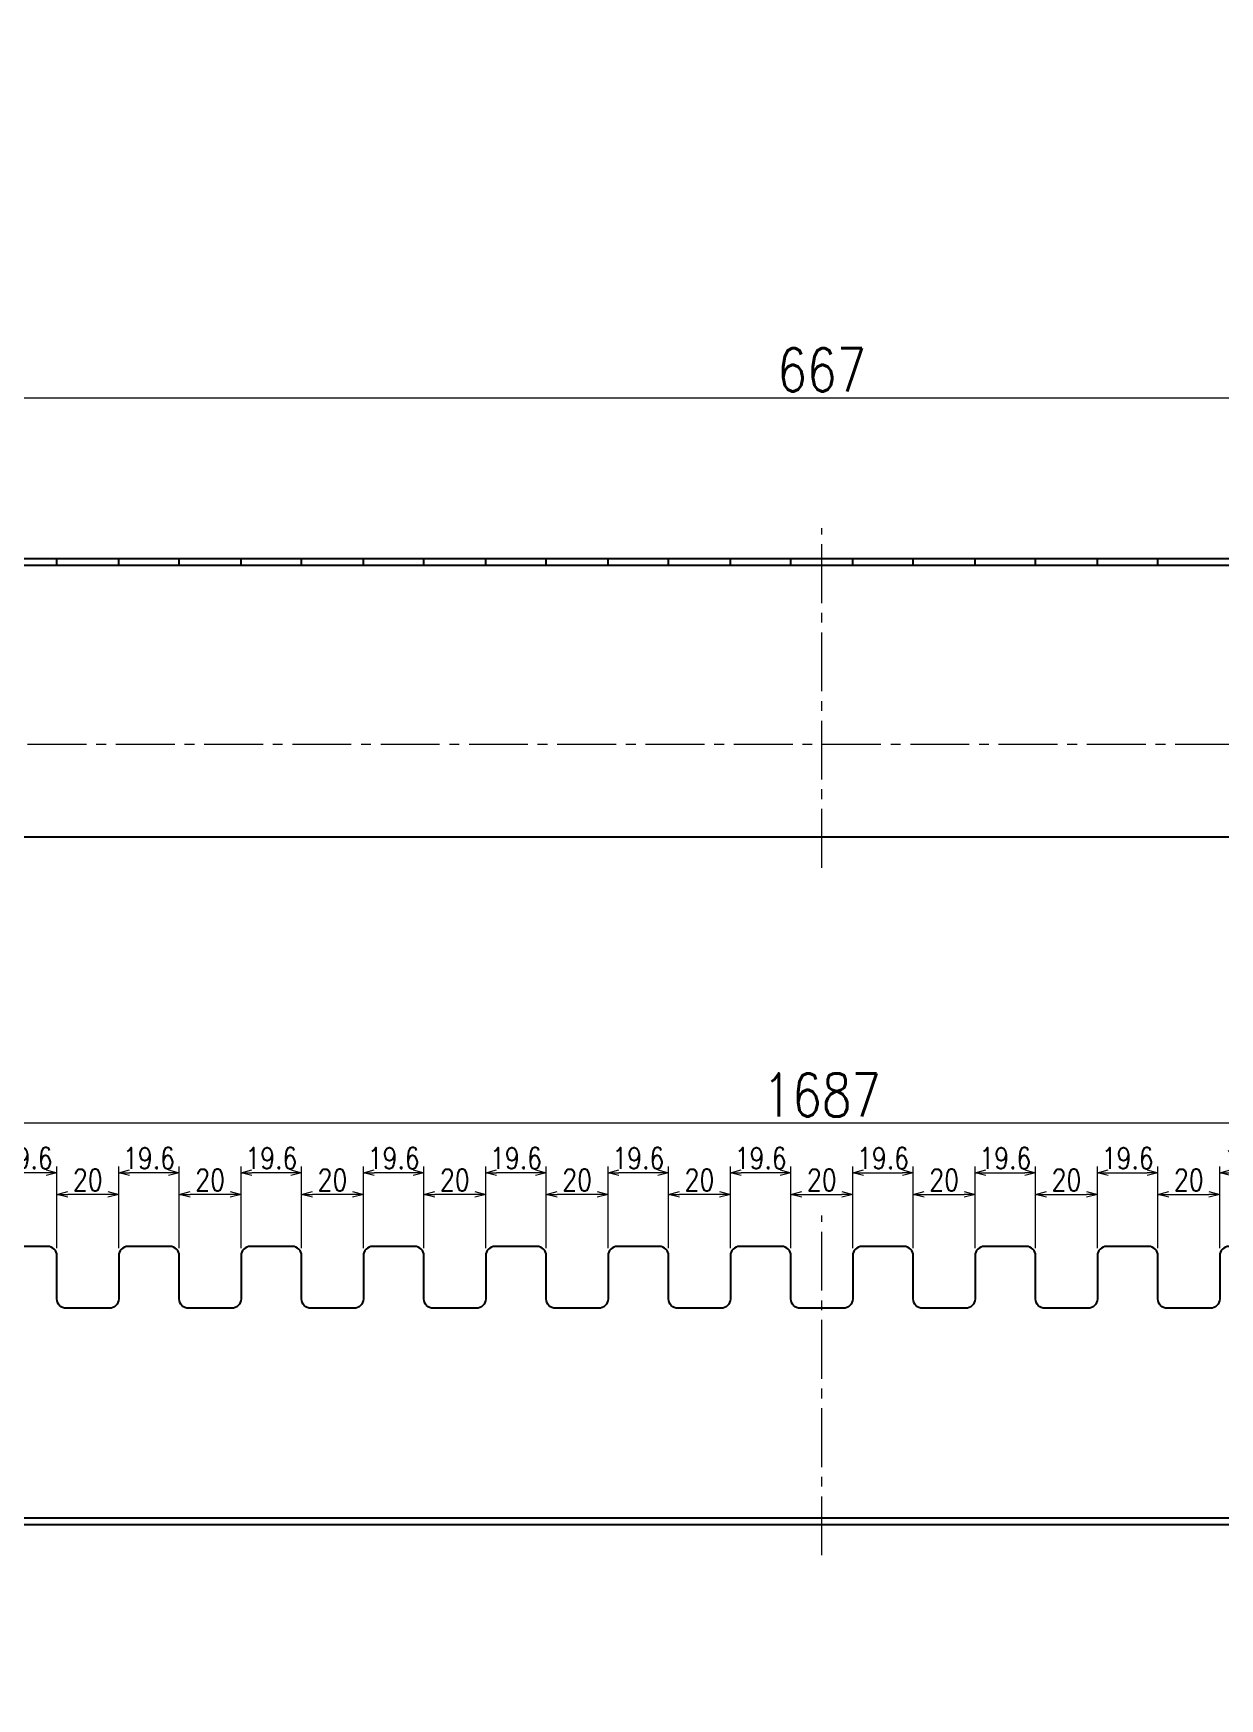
# Model space of a CAD drawing. Header units: millimetres. Extents: x 0 to 70370, y 0 to 11543.
# Drawn here: x 23263 to 23647, y 1950 to 2490 of the extents above; entities that cross this region are included whole.
import ezdxf
from ezdxf import colors
from ezdxf.entities.mleader import LeaderData, LeaderLine
from ezdxf.enums import TextEntityAlignment as Align
from ezdxf.math import Vec2, Vec3

# ---------------------------------------------------------------- set-up
doc = ezdxf.new("R2010")
doc.units = ezdxf.units.MM
doc.linetypes.add('CENTER2', pattern=[28.575, 19.05, -3.175, 3.175, -3.175])
for name, color, linetype, lineweight in [('01_外形線', 7, 'Continuous', 25), ('04_中心線', 1, 'CENTER2', 9), ('07_寸法線', 3, 'Continuous', 9)]:
    doc.layers.add(name, color=color, linetype=linetype, lineweight=lineweight)
doc.styles.get("Standard").update_dxf_attribs({"font": 'arial.ttf'})
doc.styles.add('寸法用', font='simplex.shx', dxfattribs={"width": 0.8, "bigfont": '@extfont2.shx'})
doc.dimstyles.new('機械製図用', dxfattribs={"dimtxt": 3.5, "dimasz": 3.5, "dimexe": 2, "dimexo": 0, "dimgap": 1.2, "dimtad": 1, "dimdsep": 46, "dimtxsty": '寸法用', "dimblk": 'OPEN30', "dimcen": 0, "dimclrd": 256, "dimclre": 256, "dimclrt": 7, "dimazin": 2, "dimtm": 1e-09, "dimtfac": 0.75, "dimtmove": 0, "dimatfit": 3, "dimldrblk": 'OPEN30', "dimfxl": 1, "dimlwd": -1, "dimlwe": -1, "dimarcsym": 0})

# ---------------------------------------------------------------- blocks, each defined once
blk = doc.blocks.new('_Open30')
at = {"color": 0, "linetype": 'ByBlock', "lineweight": -2}
for p, q in [((-1, 0.268), (0, 0)), ((0, 0), (-1, -0.268)), ((0, 0), (-1, 0))]:
    blk.add_line(p, q, dxfattribs=at)
blk = doc.blocks.new('*D2569')
at = {"layer": '07_寸法線', "transparency": 16777216}
for p, q in [((22674.99, 2079.28), (22674.99, 2138.82)), ((22681.99, 2136.82), (24354.99, 2136.82)), ((24361.99, 2099.34), (24361.99, 2138.82))]:
    blk.add_line(p, q, dxfattribs=at)
at = {"layer": 'Defpoints', "color": 0, "transparency": 16777216}
for p in [(24361.99, 2136.82), (24361.99, 2096.84), (22674.99, 2076.78)]:
    blk.add_point(p, dxfattribs=at)
at = {"layer": '07_寸法線', "transparency": 16777216, "xscale": 7, "yscale": 7, "zscale": 7, "rotation": 180}
blk.add_blockref('_Open30', (22674.99, 2136.82), dxfattribs=at)
at = {"layer": '07_寸法線', "transparency": 16777216, "xscale": 7, "yscale": 7, "zscale": 7}
blk.add_blockref('_Open30', (24361.99, 2136.82), dxfattribs=at)
at = {"layer": '07_寸法線', "color": 7, "transparency": 16777216, "insert": (23518.49, 2145.82), "char_height": 14, "attachment_point": 5, "style": '寸法用'}
blk.add_mtext('1687', dxfattribs=at)
blk = doc.blocks.new('*D2560')
at = {"layer": '07_寸法線', "transparency": 16777216}
for p, q in [((23184.99, 2270.43), (23184.99, 2373.64)), ((23851.99, 2270.43), (23851.99, 2373.64)), ((23191.99, 2371.64), (23844.99, 2371.64))]:
    blk.add_line(p, q, dxfattribs=at)
at = {"layer": 'Defpoints', "color": 0, "transparency": 16777216}
for p in [(23851.99, 2371.64), (23184.99, 2267.93), (23851.99, 2267.93)]:
    blk.add_point(p, dxfattribs=at)
at = {"layer": '07_寸法線', "transparency": 16777216, "xscale": 7, "yscale": 7, "zscale": 7, "rotation": 180}
blk.add_blockref('_Open30', (23184.99, 2371.64), dxfattribs=at)
at = {"layer": '07_寸法線', "transparency": 16777216, "xscale": 7, "yscale": 7, "zscale": 7}
blk.add_blockref('_Open30', (23851.99, 2371.64), dxfattribs=at)
at = {"layer": '07_寸法線', "color": 7, "transparency": 16777216, "insert": (23518.49, 2380.64), "char_height": 14, "attachment_point": 5, "style": '寸法用'}
blk.add_mtext('667', dxfattribs=at)
blk = doc.blocks.new('*D2480')
at = {"layer": '07_寸法線', "transparency": 16777216}
for p, q in [((23647.29, 2096.28), (23647.29, 2122.68)), ((23650.79, 2120.68), (23663.39, 2120.68)), ((23666.89, 2096.28), (23666.89, 2122.68))]:
    blk.add_line(p, q, dxfattribs=at)
at = {"layer": 'Defpoints', "color": 0, "transparency": 16777216}
for p in [(23666.89, 2120.68), (23647.29, 2093.78), (23666.89, 2093.78)]:
    blk.add_point(p, dxfattribs=at)
at = {"layer": '07_寸法線', "transparency": 16777216, "xscale": 3.5, "yscale": 3.5, "zscale": 3.5, "rotation": 180}
blk.add_blockref('_Open30', (23647.29, 2120.68), dxfattribs=at)
at = {"layer": '07_寸法線', "transparency": 16777216, "xscale": 3.5, "yscale": 3.5, "zscale": 3.5}
blk.add_blockref('_Open30', (23666.89, 2120.68), dxfattribs=at)
at = {"layer": '07_寸法線', "color": 7, "transparency": 16777216, "insert": (23657.09, 2125.38), "char_height": 7, "attachment_point": 5, "style": '寸法用'}
blk.add_mtext('19.6', dxfattribs=at)
blk = doc.blocks.new('*D2481')
at = {"layer": '07_寸法線', "transparency": 16777216}
for p, q in [((23627.29, 2096.28), (23627.29, 2115.64)), ((23647.29, 2099.28), (23647.29, 2115.64)), ((23630.79, 2113.64), (23643.79, 2113.64))]:
    blk.add_line(p, q, dxfattribs=at)
at = {"layer": 'Defpoints', "color": 0, "transparency": 16777216}
for p in [(23647.29, 2113.64), (23627.29, 2093.78), (23647.29, 2096.78)]:
    blk.add_point(p, dxfattribs=at)
at = {"layer": '07_寸法線', "transparency": 16777216, "xscale": 3.5, "yscale": 3.5, "zscale": 3.5, "rotation": 180}
blk.add_blockref('_Open30', (23627.29, 2113.64), dxfattribs=at)
at = {"layer": '07_寸法線', "transparency": 16777216, "xscale": 3.5, "yscale": 3.5, "zscale": 3.5}
blk.add_blockref('_Open30', (23647.29, 2113.64), dxfattribs=at)
at = {"layer": '07_寸法線', "color": 7, "transparency": 16777216, "insert": (23637.29, 2118.34), "char_height": 7, "attachment_point": 5, "style": '寸法用'}
blk.add_mtext('20', dxfattribs=at)
blk = doc.blocks.new('*D2482')
at = {"layer": '07_寸法線', "transparency": 16777216}
for p, q in [((23607.69, 2096.28), (23607.69, 2122.68)), ((23611.19, 2120.68), (23623.79, 2120.68)), ((23627.29, 2096.28), (23627.29, 2122.68))]:
    blk.add_line(p, q, dxfattribs=at)
at = {"layer": 'Defpoints', "color": 0, "transparency": 16777216}
for p in [(23627.29, 2120.68), (23607.69, 2093.78), (23627.29, 2093.78)]:
    blk.add_point(p, dxfattribs=at)
at = {"layer": '07_寸法線', "transparency": 16777216, "xscale": 3.5, "yscale": 3.5, "zscale": 3.5, "rotation": 180}
blk.add_blockref('_Open30', (23607.69, 2120.68), dxfattribs=at)
at = {"layer": '07_寸法線', "transparency": 16777216, "xscale": 3.5, "yscale": 3.5, "zscale": 3.5}
blk.add_blockref('_Open30', (23627.29, 2120.68), dxfattribs=at)
at = {"layer": '07_寸法線', "color": 7, "transparency": 16777216, "insert": (23617.49, 2125.38), "char_height": 7, "attachment_point": 5, "style": '寸法用'}
blk.add_mtext('19.6', dxfattribs=at)
blk = doc.blocks.new('*D2483')
at = {"layer": '07_寸法線', "transparency": 16777216}
for p, q in [((23587.69, 2096.28), (23587.69, 2115.64)), ((23607.69, 2099.28), (23607.69, 2115.64)), ((23591.19, 2113.64), (23604.19, 2113.64))]:
    blk.add_line(p, q, dxfattribs=at)
at = {"layer": 'Defpoints', "color": 0, "transparency": 16777216}
for p in [(23607.69, 2113.64), (23587.69, 2093.78), (23607.69, 2096.78)]:
    blk.add_point(p, dxfattribs=at)
at = {"layer": '07_寸法線', "transparency": 16777216, "xscale": 3.5, "yscale": 3.5, "zscale": 3.5, "rotation": 180}
blk.add_blockref('_Open30', (23587.69, 2113.64), dxfattribs=at)
at = {"layer": '07_寸法線', "transparency": 16777216, "xscale": 3.5, "yscale": 3.5, "zscale": 3.5}
blk.add_blockref('_Open30', (23607.69, 2113.64), dxfattribs=at)
at = {"layer": '07_寸法線', "color": 7, "transparency": 16777216, "insert": (23597.69, 2118.34), "char_height": 7, "attachment_point": 5, "style": '寸法用'}
blk.add_mtext('20', dxfattribs=at)
blk = doc.blocks.new('*D2484')
at = {"layer": '07_寸法線', "transparency": 16777216}
for p, q in [((23568.09, 2096.28), (23568.09, 2122.68)), ((23571.59, 2120.68), (23584.19, 2120.68)), ((23587.69, 2096.28), (23587.69, 2122.68))]:
    blk.add_line(p, q, dxfattribs=at)
at = {"layer": 'Defpoints', "color": 0, "transparency": 16777216}
for p in [(23587.69, 2120.68), (23568.09, 2093.78), (23587.69, 2093.78)]:
    blk.add_point(p, dxfattribs=at)
at = {"layer": '07_寸法線', "transparency": 16777216, "xscale": 3.5, "yscale": 3.5, "zscale": 3.5, "rotation": 180}
blk.add_blockref('_Open30', (23568.09, 2120.68), dxfattribs=at)
at = {"layer": '07_寸法線', "transparency": 16777216, "xscale": 3.5, "yscale": 3.5, "zscale": 3.5}
blk.add_blockref('_Open30', (23587.69, 2120.68), dxfattribs=at)
at = {"layer": '07_寸法線', "color": 7, "transparency": 16777216, "insert": (23577.89, 2125.38), "char_height": 7, "attachment_point": 5, "style": '寸法用'}
blk.add_mtext('19.6', dxfattribs=at)
blk = doc.blocks.new('*D2485')
at = {"layer": '07_寸法線', "transparency": 16777216}
for p, q in [((23548.09, 2096.28), (23548.09, 2115.64)), ((23568.09, 2099.28), (23568.09, 2115.64)), ((23551.59, 2113.64), (23564.59, 2113.64))]:
    blk.add_line(p, q, dxfattribs=at)
at = {"layer": 'Defpoints', "color": 0, "transparency": 16777216}
for p in [(23568.09, 2113.64), (23548.09, 2093.78), (23568.09, 2096.78)]:
    blk.add_point(p, dxfattribs=at)
at = {"layer": '07_寸法線', "transparency": 16777216, "xscale": 3.5, "yscale": 3.5, "zscale": 3.5, "rotation": 180}
blk.add_blockref('_Open30', (23548.09, 2113.64), dxfattribs=at)
at = {"layer": '07_寸法線', "transparency": 16777216, "xscale": 3.5, "yscale": 3.5, "zscale": 3.5}
blk.add_blockref('_Open30', (23568.09, 2113.64), dxfattribs=at)
at = {"layer": '07_寸法線', "color": 7, "transparency": 16777216, "insert": (23558.09, 2118.34), "char_height": 7, "attachment_point": 5, "style": '寸法用'}
blk.add_mtext('20', dxfattribs=at)
blk = doc.blocks.new('*D2504')
at = {"layer": '07_寸法線', "transparency": 16777216}
for p, q in [((23528.49, 2096.28), (23528.49, 2122.68)), ((23531.99, 2120.68), (23544.59, 2120.68)), ((23548.09, 2096.28), (23548.09, 2122.68))]:
    blk.add_line(p, q, dxfattribs=at)
at = {"layer": 'Defpoints', "color": 0, "transparency": 16777216}
for p in [(23548.09, 2120.68), (23528.49, 2093.78), (23548.09, 2093.78)]:
    blk.add_point(p, dxfattribs=at)
at = {"layer": '07_寸法線', "transparency": 16777216, "xscale": 3.5, "yscale": 3.5, "zscale": 3.5, "rotation": 180}
blk.add_blockref('_Open30', (23528.49, 2120.68), dxfattribs=at)
at = {"layer": '07_寸法線', "transparency": 16777216, "xscale": 3.5, "yscale": 3.5, "zscale": 3.5}
blk.add_blockref('_Open30', (23548.09, 2120.68), dxfattribs=at)
at = {"layer": '07_寸法線', "color": 7, "transparency": 16777216, "insert": (23538.29, 2125.38), "char_height": 7, "attachment_point": 5, "style": '寸法用'}
blk.add_mtext('19.6', dxfattribs=at)
blk = doc.blocks.new('*D2505')
at = {"layer": '07_寸法線', "transparency": 16777216}
for p, q in [((23508.49, 2096.28), (23508.49, 2115.64)), ((23528.49, 2099.28), (23528.49, 2115.64)), ((23511.99, 2113.64), (23524.99, 2113.64))]:
    blk.add_line(p, q, dxfattribs=at)
at = {"layer": 'Defpoints', "color": 0, "transparency": 16777216}
for p in [(23528.49, 2113.64), (23508.49, 2093.78), (23528.49, 2096.78)]:
    blk.add_point(p, dxfattribs=at)
at = {"layer": '07_寸法線', "transparency": 16777216, "xscale": 3.5, "yscale": 3.5, "zscale": 3.5, "rotation": 180}
blk.add_blockref('_Open30', (23508.49, 2113.64), dxfattribs=at)
at = {"layer": '07_寸法線', "transparency": 16777216, "xscale": 3.5, "yscale": 3.5, "zscale": 3.5}
blk.add_blockref('_Open30', (23528.49, 2113.64), dxfattribs=at)
at = {"layer": '07_寸法線', "color": 7, "transparency": 16777216, "insert": (23518.49, 2118.34), "char_height": 7, "attachment_point": 5, "style": '寸法用'}
blk.add_mtext('20', dxfattribs=at)
blk = doc.blocks.new('*D2506')
at = {"layer": '07_寸法線', "transparency": 16777216}
for p, q in [((23389.69, 2099.28), (23389.69, 2115.64)), ((23409.69, 2096.28), (23409.69, 2115.64)), ((23406.19, 2113.64), (23393.19, 2113.64))]:
    blk.add_line(p, q, dxfattribs=at)
at = {"layer": 'Defpoints', "color": 0, "transparency": 16777216}
for p in [(23389.69, 2113.64), (23389.69, 2096.78), (23409.69, 2093.78)]:
    blk.add_point(p, dxfattribs=at)
at = {"layer": '07_寸法線', "transparency": 16777216, "xscale": 3.5, "yscale": 3.5, "zscale": 3.5, "rotation": 180}
blk.add_blockref('_Open30', (23389.69, 2113.64), dxfattribs=at)
at = {"layer": '07_寸法線', "transparency": 16777216, "xscale": 3.5, "yscale": 3.5, "zscale": 3.5}
blk.add_blockref('_Open30', (23409.69, 2113.64), dxfattribs=at)
at = {"layer": '07_寸法線', "color": 7, "transparency": 16777216, "insert": (23399.69, 2118.34), "char_height": 7, "attachment_point": 5, "style": '寸法用'}
blk.add_mtext('20', dxfattribs=at)
blk = doc.blocks.new('*D2507')
at = {"layer": '07_寸法線', "transparency": 16777216}
for p, q in [((23409.69, 2096.28), (23409.69, 2122.68)), ((23425.79, 2120.68), (23413.19, 2120.68)), ((23429.29, 2096.28), (23429.29, 2122.68))]:
    blk.add_line(p, q, dxfattribs=at)
at = {"layer": 'Defpoints', "color": 0, "transparency": 16777216}
for p in [(23409.69, 2120.68), (23409.69, 2093.78), (23429.29, 2093.78)]:
    blk.add_point(p, dxfattribs=at)
at = {"layer": '07_寸法線', "transparency": 16777216, "xscale": 3.5, "yscale": 3.5, "zscale": 3.5, "rotation": 180}
blk.add_blockref('_Open30', (23409.69, 2120.68), dxfattribs=at)
at = {"layer": '07_寸法線', "transparency": 16777216, "xscale": 3.5, "yscale": 3.5, "zscale": 3.5}
blk.add_blockref('_Open30', (23429.29, 2120.68), dxfattribs=at)
at = {"layer": '07_寸法線', "color": 7, "transparency": 16777216, "insert": (23419.49, 2125.38), "char_height": 7, "attachment_point": 5, "style": '寸法用'}
blk.add_mtext('19.6', dxfattribs=at)
blk = doc.blocks.new('*D2508')
at = {"layer": '07_寸法線', "transparency": 16777216}
for p, q in [((23429.29, 2099.28), (23429.29, 2115.64)), ((23449.29, 2096.28), (23449.29, 2115.64)), ((23445.79, 2113.64), (23432.79, 2113.64))]:
    blk.add_line(p, q, dxfattribs=at)
at = {"layer": 'Defpoints', "color": 0, "transparency": 16777216}
for p in [(23429.29, 2113.64), (23429.29, 2096.78), (23449.29, 2093.78)]:
    blk.add_point(p, dxfattribs=at)
at = {"layer": '07_寸法線', "transparency": 16777216, "xscale": 3.5, "yscale": 3.5, "zscale": 3.5, "rotation": 180}
blk.add_blockref('_Open30', (23429.29, 2113.64), dxfattribs=at)
at = {"layer": '07_寸法線', "transparency": 16777216, "xscale": 3.5, "yscale": 3.5, "zscale": 3.5}
blk.add_blockref('_Open30', (23449.29, 2113.64), dxfattribs=at)
at = {"layer": '07_寸法線', "color": 7, "transparency": 16777216, "insert": (23439.29, 2118.34), "char_height": 7, "attachment_point": 5, "style": '寸法用'}
blk.add_mtext('20', dxfattribs=at)
blk = doc.blocks.new('*D2509')
at = {"layer": '07_寸法線', "transparency": 16777216}
for p, q in [((23449.29, 2096.28), (23449.29, 2122.68)), ((23465.39, 2120.68), (23452.79, 2120.68)), ((23468.89, 2096.28), (23468.89, 2122.68))]:
    blk.add_line(p, q, dxfattribs=at)
at = {"layer": 'Defpoints', "color": 0, "transparency": 16777216}
for p in [(23449.29, 2120.68), (23449.29, 2093.78), (23468.89, 2093.78)]:
    blk.add_point(p, dxfattribs=at)
at = {"layer": '07_寸法線', "transparency": 16777216, "xscale": 3.5, "yscale": 3.5, "zscale": 3.5, "rotation": 180}
blk.add_blockref('_Open30', (23449.29, 2120.68), dxfattribs=at)
at = {"layer": '07_寸法線', "transparency": 16777216, "xscale": 3.5, "yscale": 3.5, "zscale": 3.5}
blk.add_blockref('_Open30', (23468.89, 2120.68), dxfattribs=at)
at = {"layer": '07_寸法線', "color": 7, "transparency": 16777216, "insert": (23459.09, 2125.38), "char_height": 7, "attachment_point": 5, "style": '寸法用'}
blk.add_mtext('19.6', dxfattribs=at)
blk = doc.blocks.new('*D2510')
at = {"layer": '07_寸法線', "transparency": 16777216}
for p, q in [((23468.89, 2099.28), (23468.89, 2115.64)), ((23488.89, 2096.28), (23488.89, 2115.64)), ((23485.39, 2113.64), (23472.39, 2113.64))]:
    blk.add_line(p, q, dxfattribs=at)
at = {"layer": 'Defpoints', "color": 0, "transparency": 16777216}
for p in [(23468.89, 2113.64), (23468.89, 2096.78), (23488.89, 2093.78)]:
    blk.add_point(p, dxfattribs=at)
at = {"layer": '07_寸法線', "transparency": 16777216, "xscale": 3.5, "yscale": 3.5, "zscale": 3.5, "rotation": 180}
blk.add_blockref('_Open30', (23468.89, 2113.64), dxfattribs=at)
at = {"layer": '07_寸法線', "transparency": 16777216, "xscale": 3.5, "yscale": 3.5, "zscale": 3.5}
blk.add_blockref('_Open30', (23488.89, 2113.64), dxfattribs=at)
at = {"layer": '07_寸法線', "color": 7, "transparency": 16777216, "insert": (23478.89, 2118.34), "char_height": 7, "attachment_point": 5, "style": '寸法用'}
blk.add_mtext('20', dxfattribs=at)
blk = doc.blocks.new('*D2511')
at = {"layer": '07_寸法線', "transparency": 16777216}
for p, q in [((23488.89, 2096.28), (23488.89, 2122.68)), ((23504.99, 2120.68), (23492.39, 2120.68)), ((23508.49, 2096.28), (23508.49, 2122.68))]:
    blk.add_line(p, q, dxfattribs=at)
at = {"layer": 'Defpoints', "color": 0, "transparency": 16777216}
for p in [(23488.89, 2120.68), (23488.89, 2093.78), (23508.49, 2093.78)]:
    blk.add_point(p, dxfattribs=at)
at = {"layer": '07_寸法線', "transparency": 16777216, "xscale": 3.5, "yscale": 3.5, "zscale": 3.5, "rotation": 180}
blk.add_blockref('_Open30', (23488.89, 2120.68), dxfattribs=at)
at = {"layer": '07_寸法線', "transparency": 16777216, "xscale": 3.5, "yscale": 3.5, "zscale": 3.5}
blk.add_blockref('_Open30', (23508.49, 2120.68), dxfattribs=at)
at = {"layer": '07_寸法線', "color": 7, "transparency": 16777216, "insert": (23498.69, 2125.38), "char_height": 7, "attachment_point": 5, "style": '寸法用'}
blk.add_mtext('19.6', dxfattribs=at)
blk = doc.blocks.new('*D2473')
at = {"layer": '07_寸法線', "transparency": 16777216}
for p, q in [((23251.29, 2096.28), (23251.29, 2122.68)), ((23267.39, 2120.68), (23254.79, 2120.68)), ((23270.89, 2096.28), (23270.89, 2122.68))]:
    blk.add_line(p, q, dxfattribs=at)
at = {"layer": 'Defpoints', "color": 0, "transparency": 16777216}
for p in [(23251.29, 2120.68), (23251.29, 2093.78), (23270.89, 2093.78)]:
    blk.add_point(p, dxfattribs=at)
at = {"layer": '07_寸法線', "transparency": 16777216, "xscale": 3.5, "yscale": 3.5, "zscale": 3.5, "rotation": 180}
blk.add_blockref('_Open30', (23251.29, 2120.68), dxfattribs=at)
at = {"layer": '07_寸法線', "transparency": 16777216, "xscale": 3.5, "yscale": 3.5, "zscale": 3.5}
blk.add_blockref('_Open30', (23270.89, 2120.68), dxfattribs=at)
at = {"layer": '07_寸法線', "color": 7, "transparency": 16777216, "insert": (23261.09, 2125.38), "char_height": 7, "attachment_point": 5, "style": '寸法用'}
blk.add_mtext('19.6', dxfattribs=at)
blk = doc.blocks.new('*D2474')
at = {"layer": '07_寸法線', "transparency": 16777216}
for p, q in [((23270.89, 2099.28), (23270.89, 2115.64)), ((23290.89, 2096.28), (23290.89, 2115.64)), ((23287.39, 2113.64), (23274.39, 2113.64))]:
    blk.add_line(p, q, dxfattribs=at)
at = {"layer": 'Defpoints', "color": 0, "transparency": 16777216}
for p in [(23270.89, 2113.64), (23270.89, 2096.78), (23290.89, 2093.78)]:
    blk.add_point(p, dxfattribs=at)
at = {"layer": '07_寸法線', "transparency": 16777216, "xscale": 3.5, "yscale": 3.5, "zscale": 3.5, "rotation": 180}
blk.add_blockref('_Open30', (23270.89, 2113.64), dxfattribs=at)
at = {"layer": '07_寸法線', "transparency": 16777216, "xscale": 3.5, "yscale": 3.5, "zscale": 3.5}
blk.add_blockref('_Open30', (23290.89, 2113.64), dxfattribs=at)
at = {"layer": '07_寸法線', "color": 7, "transparency": 16777216, "insert": (23280.89, 2118.34), "char_height": 7, "attachment_point": 5, "style": '寸法用'}
blk.add_mtext('20', dxfattribs=at)
blk = doc.blocks.new('*D2475')
at = {"layer": '07_寸法線', "transparency": 16777216}
for p, q in [((23290.89, 2096.28), (23290.89, 2122.68)), ((23306.99, 2120.68), (23294.39, 2120.68)), ((23310.49, 2096.28), (23310.49, 2122.68))]:
    blk.add_line(p, q, dxfattribs=at)
at = {"layer": 'Defpoints', "color": 0, "transparency": 16777216}
for p in [(23290.89, 2120.68), (23290.89, 2093.78), (23310.49, 2093.78)]:
    blk.add_point(p, dxfattribs=at)
at = {"layer": '07_寸法線', "transparency": 16777216, "xscale": 3.5, "yscale": 3.5, "zscale": 3.5, "rotation": 180}
blk.add_blockref('_Open30', (23290.89, 2120.68), dxfattribs=at)
at = {"layer": '07_寸法線', "transparency": 16777216, "xscale": 3.5, "yscale": 3.5, "zscale": 3.5}
blk.add_blockref('_Open30', (23310.49, 2120.68), dxfattribs=at)
at = {"layer": '07_寸法線', "color": 7, "transparency": 16777216, "insert": (23300.69, 2125.38), "char_height": 7, "attachment_point": 5, "style": '寸法用'}
blk.add_mtext('19.6', dxfattribs=at)
blk = doc.blocks.new('*D2476')
at = {"layer": '07_寸法線', "transparency": 16777216}
for p, q in [((23310.49, 2099.28), (23310.49, 2115.64)), ((23330.49, 2096.28), (23330.49, 2115.64)), ((23326.99, 2113.64), (23313.99, 2113.64))]:
    blk.add_line(p, q, dxfattribs=at)
at = {"layer": 'Defpoints', "color": 0, "transparency": 16777216}
for p in [(23310.49, 2113.64), (23310.49, 2096.78), (23330.49, 2093.78)]:
    blk.add_point(p, dxfattribs=at)
at = {"layer": '07_寸法線', "transparency": 16777216, "xscale": 3.5, "yscale": 3.5, "zscale": 3.5, "rotation": 180}
blk.add_blockref('_Open30', (23310.49, 2113.64), dxfattribs=at)
at = {"layer": '07_寸法線', "transparency": 16777216, "xscale": 3.5, "yscale": 3.5, "zscale": 3.5}
blk.add_blockref('_Open30', (23330.49, 2113.64), dxfattribs=at)
at = {"layer": '07_寸法線', "color": 7, "transparency": 16777216, "insert": (23320.49, 2118.34), "char_height": 7, "attachment_point": 5, "style": '寸法用'}
blk.add_mtext('20', dxfattribs=at)
blk = doc.blocks.new('*D2477')
at = {"layer": '07_寸法線', "transparency": 16777216}
for p, q in [((23330.49, 2096.28), (23330.49, 2122.68)), ((23346.59, 2120.68), (23333.99, 2120.68)), ((23350.09, 2096.28), (23350.09, 2122.68))]:
    blk.add_line(p, q, dxfattribs=at)
at = {"layer": 'Defpoints', "color": 0, "transparency": 16777216}
for p in [(23330.49, 2120.68), (23330.49, 2093.78), (23350.09, 2093.78)]:
    blk.add_point(p, dxfattribs=at)
at = {"layer": '07_寸法線', "transparency": 16777216, "xscale": 3.5, "yscale": 3.5, "zscale": 3.5, "rotation": 180}
blk.add_blockref('_Open30', (23330.49, 2120.68), dxfattribs=at)
at = {"layer": '07_寸法線', "transparency": 16777216, "xscale": 3.5, "yscale": 3.5, "zscale": 3.5}
blk.add_blockref('_Open30', (23350.09, 2120.68), dxfattribs=at)
at = {"layer": '07_寸法線', "color": 7, "transparency": 16777216, "insert": (23340.29, 2125.38), "char_height": 7, "attachment_point": 5, "style": '寸法用'}
blk.add_mtext('19.6', dxfattribs=at)
blk = doc.blocks.new('*D2478')
at = {"layer": '07_寸法線', "transparency": 16777216}
for p, q in [((23350.09, 2099.28), (23350.09, 2115.64)), ((23370.09, 2096.28), (23370.09, 2115.64)), ((23366.59, 2113.64), (23353.59, 2113.64))]:
    blk.add_line(p, q, dxfattribs=at)
at = {"layer": 'Defpoints', "color": 0, "transparency": 16777216}
for p in [(23350.09, 2113.64), (23350.09, 2096.78), (23370.09, 2093.78)]:
    blk.add_point(p, dxfattribs=at)
at = {"layer": '07_寸法線', "transparency": 16777216, "xscale": 3.5, "yscale": 3.5, "zscale": 3.5, "rotation": 180}
blk.add_blockref('_Open30', (23350.09, 2113.64), dxfattribs=at)
at = {"layer": '07_寸法線', "transparency": 16777216, "xscale": 3.5, "yscale": 3.5, "zscale": 3.5}
blk.add_blockref('_Open30', (23370.09, 2113.64), dxfattribs=at)
at = {"layer": '07_寸法線', "color": 7, "transparency": 16777216, "insert": (23360.09, 2118.34), "char_height": 7, "attachment_point": 5, "style": '寸法用'}
blk.add_mtext('20', dxfattribs=at)
blk = doc.blocks.new('*D2479')
at = {"layer": '07_寸法線', "transparency": 16777216}
for p, q in [((23370.09, 2096.28), (23370.09, 2122.68)), ((23386.19, 2120.68), (23373.59, 2120.68)), ((23389.69, 2096.28), (23389.69, 2122.68))]:
    blk.add_line(p, q, dxfattribs=at)
at = {"layer": 'Defpoints', "color": 0, "transparency": 16777216}
for p in [(23370.09, 2120.68), (23370.09, 2093.78), (23389.69, 2093.78)]:
    blk.add_point(p, dxfattribs=at)
at = {"layer": '07_寸法線', "transparency": 16777216, "xscale": 3.5, "yscale": 3.5, "zscale": 3.5, "rotation": 180}
blk.add_blockref('_Open30', (23370.09, 2120.68), dxfattribs=at)
at = {"layer": '07_寸法線', "transparency": 16777216, "xscale": 3.5, "yscale": 3.5, "zscale": 3.5}
blk.add_blockref('_Open30', (23389.69, 2120.68), dxfattribs=at)
at = {"layer": '07_寸法線', "color": 7, "transparency": 16777216, "insert": (23379.89, 2125.38), "char_height": 7, "attachment_point": 5, "style": '寸法用'}
blk.add_mtext('19.6', dxfattribs=at)
blk = doc.blocks.new('AM_BALLOON1')
at = {"transparency": 16777216}
blk.add_circle((0, 0), 5, dxfattribs=at)
blk.add_attdef('B_NUMBER', text='', height=3, dxfattribs=at).set_placement((0, 0), align=Align.MIDDLE_CENTER)
blk = doc.blocks.new('_OPEN')
at = {"color": 0, "linetype": 'ByBlock'}
for p, q in [((-1, 0.17), (0, 0)), ((0, 0), (-1, -0.17)), ((0, 0), (-1, 0))]:
    blk.add_line(p, q, dxfattribs=at)

msp = doc.modelspace()

# ---------------------------------------------------------------- linework, layer by layer
at = {"layer": '01_外形線'}
for p, q in [((24361.989, 2319.425), (22674.989, 2319.425)), ((23270.889, 2317.425), (23270.889, 2319.425)), ((23290.889, 2317.425), (23290.889, 2319.425)), ((23310.489, 2317.425), (23310.489, 2319.425)), ((23330.489, 2317.425), (23330.489, 2319.425)), ((23350.089, 2317.425), (23350.089, 2319.425)), ((23370.089, 2317.425), (23370.089, 2319.425)), ((23389.689, 2317.425), (23389.689, 2319.425)), ((23409.689, 2317.425), (23409.689, 2319.425)), ((23429.289, 2317.425), (23429.289, 2319.425)), ((23449.289, 2317.425), (23449.289, 2319.425)), ((23468.889, 2317.425), (23468.889, 2319.425)), ((23488.889, 2317.425), (23488.889, 2319.425)), ((23508.489, 2317.425), (23508.489, 2319.425)), ((23528.489, 2317.425), (23528.489, 2319.425)), ((23548.089, 2317.425), (23548.089, 2319.425)), ((23568.089, 2317.425), (23568.089, 2319.425)), ((23587.689, 2317.425), (23587.689, 2319.425)), ((23607.689, 2317.425), (23607.689, 2319.425)), ((23627.289, 2317.425), (23627.289, 2319.425)), ((22674.989, 2317.425), (24361.989, 2317.425)), ((22677.989, 2229.425), (24281.989, 2229.425)), ((24361.989, 2008.778), (22674.989, 2008.778)), ((22674.989, 2006.778), (24361.989, 2006.778))]:
    msp.add_line(p, q, dxfattribs=at)
for points in [[(23347.089, 2096.778), (23333.489, 2096.778, 0.4142136), (23330.489, 2093.778), (23330.489, 2079.778, -0.4142136), (23327.489, 2076.778), (23313.489, 2076.778, -0.4142136), (23310.489, 2079.778), (23310.489, 2093.778, 0.4142136), (23307.489, 2096.778), (23293.889, 2096.778, 0.4142136), (23290.889, 2093.778), (23290.889, 2079.778, -0.4142136), (23287.889, 2076.778), (23273.889, 2076.778, -0.4142136), (23270.889, 2079.778), (23270.889, 2093.778, 0.4142136), (23267.889, 2096.778), (23254.289, 2096.778, 0.4142136)], [(23650.289, 2096.778, 0.4142136), (23647.289, 2093.778), (23647.289, 2079.778, -0.4142136), (23644.289, 2076.778), (23630.289, 2076.778, -0.4142136), (23627.289, 2079.778), (23627.289, 2093.778, 0.4142136), (23624.289, 2096.778), (23610.689, 2096.778, 0.4142136), (23607.689, 2093.778), (23607.689, 2079.778, -0.4142136), (23604.689, 2076.778), (23590.689, 2076.778, -0.4142136), (23587.689, 2079.778), (23587.689, 2093.778, 0.4142136), (23584.689, 2096.778), (23571.089, 2096.778, 0.4142136), (23568.089, 2093.778), (23568.089, 2079.778, -0.4142136), (23565.089, 2076.778), (23551.089, 2076.778, -0.4142136), (23548.089, 2079.778), (23548.089, 2093.778, 0.4142136), (23545.089, 2096.778), (23531.489, 2096.778, 0.4142136), (23528.489, 2093.778), (23528.489, 2079.778, -0.4142136), (23525.489, 2076.778), (23511.489, 2076.778, -0.4142136), (23508.489, 2079.778), (23508.489, 2093.778, 0.4142136), (23505.489, 2096.778), (23491.889, 2096.778, 0.4142136), (23488.889, 2093.778), (23488.889, 2079.778, -0.4142136), (23485.889, 2076.778), (23471.889, 2076.778, -0.4142136), (23468.889, 2079.778), (23468.889, 2093.778, 0.4142136), (23465.889, 2096.778), (23452.289, 2096.778, 0.4142136), (23449.289, 2093.778), (23449.289, 2079.778, -0.4142136), (23446.289, 2076.778), (23432.289, 2076.778, -0.4142136), (23429.289, 2079.778), (23429.289, 2093.778, 0.4142136), (23426.289, 2096.778), (23412.689, 2096.778, 0.4142136), (23409.689, 2093.778), (23409.689, 2079.778, -0.4142136), (23406.689, 2076.778), (23392.689, 2076.778, -0.4142136), (23389.689, 2079.778), (23389.689, 2093.778, 0.4142136), (23386.689, 2096.778), (23373.089, 2096.778, 0.4142136), (23370.089, 2093.778), (23370.089, 2079.778, -0.4142136), (23367.089, 2076.778), (23353.089, 2076.778, -0.4142136), (23350.089, 2079.778), (23350.089, 2093.778, 0.4142136), (23347.089, 2096.778)]]:
    msp.add_lwpolyline(points, format="xyb", dxfattribs=at)
at = {"layer": '04_中心線'}
for p, q in [((23518.489, 2219.425), (23518.489, 2329.425)), ((22718.489, 2259.425), (24318.489, 2259.425)), ((23518.489, 1996.778), (23518.489, 2106.778))]:
    msp.add_line(p, q, dxfattribs=at)

# ---------------------------------------------------------------- dimensions: what is measured, and where the dimension line sits
at = {"layer": '07_寸法線'}
for base, p1, p2, override, picture, middle in [((23851.989, 2371.64), (23184.989, 2267.925), (23851.989, 2267.925), {"dimtxt": 14, "dimasz": 7, "dimexo": 2.5, "dimgap": 2}, '*D2560', (23518.489, 2380.64)), ((24361.989, 2136.822), (22674.989, 2076.778), (24361.989, 2096.842), {"dimtxt": 14, "dimasz": 7, "dimexo": 2.5, "dimgap": 2}, '*D2569', (23518.489, 2145.822)), ((23548.089, 2120.677), (23528.489, 2093.778), (23548.089, 2093.778), {"dimtxt": 7, "dimexo": 2.5}, '*D2504', (23538.289, 2125.377)), ((23587.689, 2120.677), (23568.089, 2093.778), (23587.689, 2093.778), {"dimtxt": 7, "dimexo": 2.5}, '*D2484', (23577.889, 2125.377)), ((23627.289, 2120.677), (23607.689, 2093.778), (23627.289, 2093.778), {"dimtxt": 7, "dimexo": 2.5}, '*D2482', (23617.489, 2125.377)), ((23666.889, 2120.677), (23647.289, 2093.778), (23666.889, 2093.778), {"dimtxt": 7, "dimexo": 2.5}, '*D2480', (23657.089, 2125.377)), ((23528.489, 2113.635), (23508.489, 2093.778), (23528.489, 2096.778), {"dimtxt": 7, "dimexo": 2.5}, '*D2505', (23518.489, 2118.335)), ((23568.089, 2113.635), (23548.089, 2093.778), (23568.089, 2096.778), {"dimtxt": 7, "dimexo": 2.5}, '*D2485', (23558.089, 2118.335)), ((23607.689, 2113.635), (23587.689, 2093.778), (23607.689, 2096.778), {"dimtxt": 7, "dimexo": 2.5}, '*D2483', (23597.689, 2118.335)), ((23647.289, 2113.635), (23627.289, 2093.778), (23647.289, 2096.778), {"dimtxt": 7, "dimexo": 2.5}, '*D2481', (23637.289, 2118.335))]:
    dim = msp.add_linear_dim(base=base, p1=p1, p2=p2, dimstyle='機械製図用', override=override, dxfattribs=at)
    dim.commit()
    dim.dimension.update_dxf_attribs({"geometry": picture, "text_midpoint": middle})
for base, p1, p2, picture, middle in [((23251.289, 2120.677), (23270.889, 2093.778), (23251.289, 2093.778), '*D2473', (23261.089, 2125.377)), ((23290.889, 2120.677), (23310.489, 2093.778), (23290.889, 2093.778), '*D2475', (23300.689, 2125.377)), ((23330.489, 2120.677), (23350.089, 2093.778), (23330.489, 2093.778), '*D2477', (23340.289, 2125.377)), ((23370.089, 2120.677), (23389.689, 2093.778), (23370.089, 2093.778), '*D2479', (23379.889, 2125.377)), ((23409.689, 2120.677), (23429.289, 2093.778), (23409.689, 2093.778), '*D2507', (23419.489, 2125.377)), ((23449.289, 2120.677), (23468.889, 2093.778), (23449.289, 2093.778), '*D2509', (23459.089, 2125.377)), ((23488.889, 2120.677), (23508.489, 2093.778), (23488.889, 2093.778), '*D2511', (23498.689, 2125.377)), ((23270.889, 2113.635), (23290.889, 2093.778), (23270.889, 2096.778), '*D2474', (23280.889, 2118.335)), ((23310.489, 2113.635), (23330.489, 2093.778), (23310.489, 2096.778), '*D2476', (23320.489, 2118.335)), ((23350.089, 2113.635), (23370.089, 2093.778), (23350.089, 2096.778), '*D2478', (23360.089, 2118.335)), ((23389.689, 2113.635), (23409.689, 2093.778), (23389.689, 2096.778), '*D2506', (23399.689, 2118.335)), ((23429.289, 2113.635), (23449.289, 2093.778), (23429.289, 2096.778), '*D2508', (23439.289, 2118.335)), ((23468.889, 2113.635), (23488.889, 2093.778), (23468.889, 2096.778), '*D2510', (23478.889, 2118.335))]:
    dim = msp.add_linear_dim(base=base, p1=p1, p2=p2, angle=180, dimstyle='機械製図用', override={"dimtxt": 7, "dimexo": 2.5}, dxfattribs=at)
    dim.commit()
    dim.dimension.update_dxf_attribs({"geometry": picture, "text_midpoint": middle})

# ---------------------------------------------------------------- leaders
ml = msp.add_multileader_block('Standard', dxfattribs=at)
ml.set_content('AM_BALLOON1', color=256, scale=9.3744318)
ml.set_attribute('B_NUMBER', '1', width=0)
ml.set_leader_properties(color=256, linetype='ByLayer', lineweight=-1)
ml.set_arrow_properties(name='OPEN')
ml.build(insert=Vec2(0, 0))
ml.multileader.update_dxf_attribs({"leader_type": 0, "has_dogleg": 0, "text_right_attachment_type": 6, "dogleg_length": 0, "arrow_head_size": 4.688, "scale": 2.5, "block_connection_type": 1})
ctx = ml.context
ctx.base_point, ctx.scale, ctx.char_height, ctx.arrow_head_size, ctx.landing_gap_size, ctx.plane_origin = Vec3(33418.771, 3166.995), 2.5, 9.375, 4.688, 4.688, Vec3(33418.771, 3166.995)
ctx.right_attachment, ctx.attachment_type = 6, 1
notes = []
notes.append((ctx, [(0, (0, 0, 0), (0, 0), (1, 0), 1, [])]))
ctx.block.insert = Vec3(33418.771, 3166.995)
ml = msp.add_multileader_block('Standard', dxfattribs=at)
ml.set_content('AM_BALLOON1', color=256, scale=7.4995455)
ml.set_attribute('B_NUMBER', '1A', width=0)
ml.set_leader_properties(color=256, linetype='ByLayer', lineweight=-1)
ml.set_arrow_properties(name='OPEN')
ml.build(insert=Vec2(0, 0))
ml.multileader.update_dxf_attribs({"leader_type": 0, "has_dogleg": 0, "text_right_attachment_type": 6, "dogleg_length": 0, "arrow_head_size": 3.75, "scale": 2.5, "block_connection_type": 1})
ctx = ml.context
ctx.base_point, ctx.scale, ctx.char_height, ctx.arrow_head_size, ctx.landing_gap_size, ctx.plane_origin = Vec3(35324.795, 3132.322), 2.5, 7.5, 3.75, 3.75, Vec3(35324.795, 3132.322)
ctx.right_attachment, ctx.attachment_type = 6, 1
notes.append((ctx, [(0, (0, 0, 0), (0, 0), (1, 0), 1, [])]))
ctx.block.insert = Vec3(35324.795, 3132.322)
ml = msp.add_multileader_block('Standard', dxfattribs=at)
ml.set_content('AM_BALLOON1', color=256, scale=7.4995455)
ml.set_attribute('B_NUMBER', '2', width=0)
ml.set_leader_properties(color=256, linetype='ByLayer', lineweight=-1)
ml.set_arrow_properties(name='OPEN')
ml.build(insert=Vec2(0, 0))
ml.multileader.update_dxf_attribs({"leader_type": 0, "has_dogleg": 0, "text_right_attachment_type": 6, "dogleg_length": 0, "arrow_head_size": 3.75, "scale": 2.5, "block_connection_type": 1})
ctx = ml.context
ctx.base_point, ctx.scale, ctx.char_height, ctx.arrow_head_size, ctx.landing_gap_size, ctx.plane_origin = Vec3(37084.606, 2712.991), 2.5, 7.5, 3.75, 3.75, Vec3(37084.606, 2712.991)
ctx.right_attachment, ctx.attachment_type = 6, 1
notes.append((ctx, [(0, (0, 0, 0), (0, 0), (1, 0), 1, [])]))
ctx.block.insert = Vec3(37084.606, 2712.991)
ml = msp.add_multileader_block('Standard', dxfattribs=at)
ml.set_content('AM_BALLOON1', color=256, scale=7.4995455)
ml.set_attribute('B_NUMBER', '3', width=0)
ml.set_leader_properties(color=256, linetype='ByLayer', lineweight=-1)
ml.set_arrow_properties(name='OPEN')
ml.build(insert=Vec2(0, 0))
ml.multileader.update_dxf_attribs({"leader_type": 0, "has_dogleg": 0, "text_right_attachment_type": 6, "dogleg_length": 0, "arrow_head_size": 3.75, "scale": 2.5, "block_connection_type": 1})
ctx = ml.context
ctx.base_point, ctx.scale, ctx.char_height, ctx.arrow_head_size, ctx.landing_gap_size, ctx.plane_origin = Vec3(38565.945, 2679.176), 2.5, 7.5, 3.75, 3.75, Vec3(38565.945, 2679.176)
ctx.right_attachment, ctx.attachment_type = 6, 1
notes.append((ctx, [(0, (0, 0, 0), (0, 0), (1, 0), 1, [])]))
ctx.block.insert = Vec3(38565.945, 2679.176)
ml = msp.add_multileader_block('Standard', dxfattribs=at)
ml.set_content('AM_BALLOON1', color=256, scale=7.4995455)
ml.set_attribute('B_NUMBER', '1B', width=0)
ml.set_leader_properties(color=256, linetype='ByLayer', lineweight=-1)
ml.set_arrow_properties(name='OPEN')
ml.build(insert=Vec2(0, 0))
ml.multileader.update_dxf_attribs({"leader_type": 0, "has_dogleg": 0, "text_right_attachment_type": 6, "dogleg_length": 0, "arrow_head_size": 3.75, "scale": 2.5, "block_connection_type": 1})
ctx = ml.context
ctx.base_point, ctx.scale, ctx.char_height, ctx.arrow_head_size, ctx.landing_gap_size, ctx.plane_origin = Vec3(35324.795, 2449.628), 2.5, 7.5, 3.75, 3.75, Vec3(35324.795, 2449.628)
ctx.right_attachment, ctx.attachment_type = 6, 1
notes.append((ctx, [(0, (0, 0, 0), (0, 0), (1, 0), 1, [])]))
ctx.block.insert = Vec3(35324.795, 2449.628)
ml = msp.add_multileader_block('Standard', dxfattribs=at)
ml.set_content('AM_BALLOON1', color=256, scale=5.0246955)
ml.set_attribute('B_NUMBER', '1', width=0)
ml.set_leader_properties(color=256, linetype='ByLayer', lineweight=-1)
ml.set_arrow_properties(name='OPEN')
ml.build(insert=Vec2(0, 0))
ml.multileader.update_dxf_attribs({"leader_type": 0, "has_dogleg": 0, "text_right_attachment_type": 6, "dogleg_length": 0, "arrow_head_size": 2.513, "scale": 2.5, "block_connection_type": 1})
ctx = ml.context
ctx.base_point, ctx.scale, ctx.char_height, ctx.arrow_head_size, ctx.landing_gap_size, ctx.plane_origin = Vec3(40332.084, 2013.345), 2.5, 5.025, 2.513, 2.513, Vec3(40332.084, 2013.345)
ctx.right_attachment, ctx.attachment_type = 6, 1
notes.append((ctx, [(0, (0, 0, 0), (0, 0), (1, 0), 1, [])]))
ctx.block.insert = Vec3(40332.084, 2013.345)
ml = msp.add_multileader_block('Standard', dxfattribs=at)
ml.set_content('AM_BALLOON1', color=256, scale=5.0246955)
ml.set_attribute('B_NUMBER', '2', width=0)
ml.set_leader_properties(color=256, linetype='ByLayer', lineweight=-1)
ml.set_arrow_properties(name='OPEN')
ml.build(insert=Vec2(0, 0))
ml.multileader.update_dxf_attribs({"leader_type": 0, "has_dogleg": 0, "text_right_attachment_type": 6, "dogleg_length": 0, "arrow_head_size": 2.513, "scale": 2.5, "block_connection_type": 1})
ctx = ml.context
ctx.base_point, ctx.scale, ctx.char_height, ctx.arrow_head_size, ctx.landing_gap_size, ctx.plane_origin = Vec3(41277.991, 2013.345), 2.5, 5.025, 2.513, 2.513, Vec3(41277.991, 2013.345)
ctx.right_attachment, ctx.attachment_type = 6, 1
notes.append((ctx, [(0, (0, 0, 0), (0, 0), (1, 0), 1, [])]))
ctx.block.insert = Vec3(41277.991, 2013.345)
for ctx, leaders in notes:
    for number, flags, end, landing, length, lines in leaders:
        leader = LeaderData()
        leader.index, (leader.has_last_leader_line, leader.has_dogleg_vector, leader.attachment_direction) = number, flags
        leader.last_leader_point, leader.dogleg_vector, leader.dogleg_length = Vec3(end), Vec3(landing), length
        for number, points, colour, breaks in lines:
            line = LeaderLine()
            line.index, line.vertices, line.color, line.breaks = number, Vec3.list(points), colors.encode_raw_color(colour), breaks
            leader.lines.append(line)
        ctx.leaders.append(leader)

doc.saveas('drawing.dxf')
